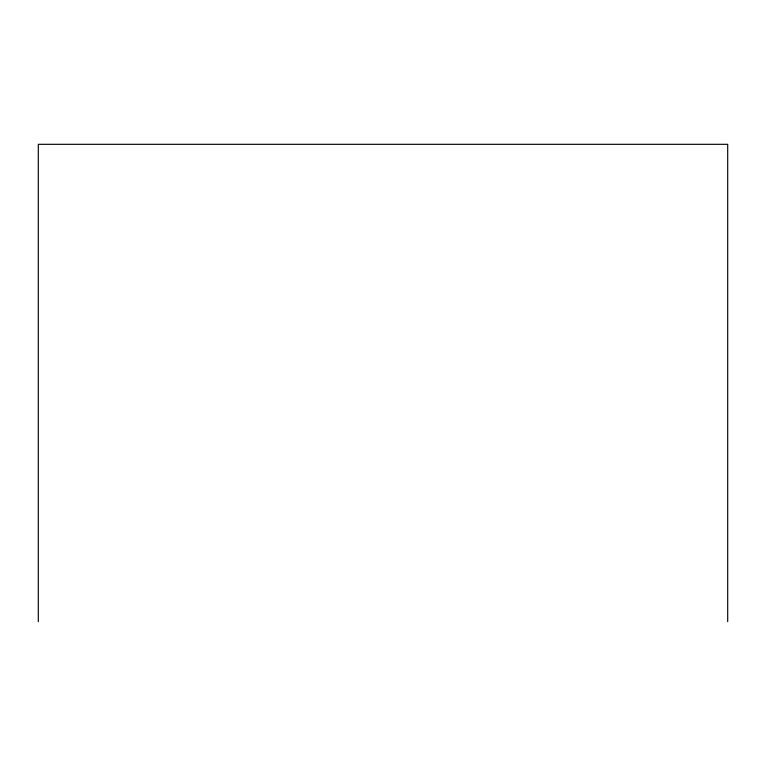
<?xml version="1.0" encoding="UTF-8"?>
<svg xmlns="http://www.w3.org/2000/svg" width="766" height="766" viewBox="0 0 766 766"><rect width="100%" height="100%" fill="white"/><g stroke="black" fill="none" stroke-linecap="round" stroke-linejoin="round"><path stroke-width="1.15" d="M727.7 621.686L727.7 144.314L38.3 144.314L38.3 621.686"/></g></svg>
